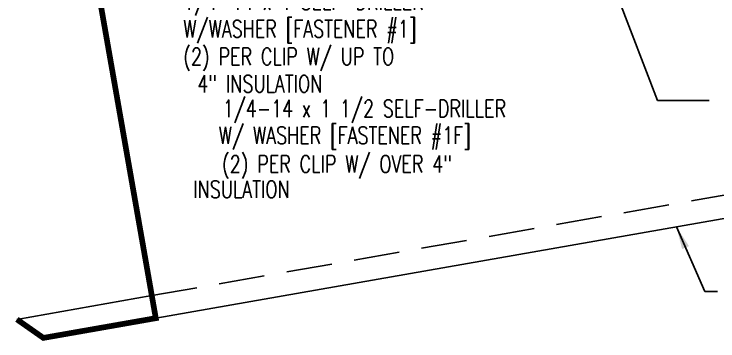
# Model space of a CAD drawing. Extents: x 0.5 to 43.1, y 10.3 to 31.6.
# Drawn here: x 3.78 to 19.2, y 10.3 to 17.47 of the extents above; entities that cross this region are included whole.
import ezdxf
from ezdxf.enums import TextEntityAlignment as Align

# ---------------------------------------------------------------- set-up
doc = ezdxf.new("R2010")
doc.units = 0
doc.header["$LTSCALE"] = 4
doc.header["$MEASUREMENT"] = 0
doc.linetypes.add('HIDDEN', pattern=[0.375, 0.25, -0.125])
doc.layers.get('0').update_dxf_attribs({"linetype": 'CONTINUOUS'})
for name, color, linetype in [('DIM', 7, 'CONTINUOUS'), ('FASTENER', 9, 'CONTINUOUS'), ('STLA', 12, 'CONTINUOUS'), ('TEXT', 2, 'CONTINUOUS')]:
    doc.layers.add(name, color=color, linetype=linetype)
doc.styles.add('TEXT', font='SIMPLEX', dxfattribs={"width": 0.75, "height": 6})
doc.styles.add('TEXT1', font='ROMANS.shx', dxfattribs={"width": 0.75, "height": 0.375})
doc.dimstyles.new('DETAIL$7', dxfattribs={"dimscale": 4, "dimtxt": 0.09375, "dimasz": 0.125, "dimexe": 0.0625, "dimexo": 0.125, "dimgap": 0.0625, "dimtad": 1, "dimdec": 5, "dimzin": 3, "dimdsep": 46, "dimlunit": 4, "dimtxsty": 'TEXT', "dimblk": 'ARCHTICK', "dimcen": 0.0625, "dimclrd": 7, "dimclre": 7, "dimclrt": 2, "dimadec": 0, "dimazin": 0, "dimtfac": 0.666667, "dimtdec": 5, "dimtmove": 0, "dimatfit": 2, "dimfxl": 0, "dimfrac": 2, "dimtolj": 1, "dimtzin": 3, "dimarcsym": 0})

# ---------------------------------------------------------------- blocks, each defined once
blk = doc.blocks.new('_ArchTick')
at = {"color": 0, "const_width": 0.15}
blk.add_lwpolyline([(-0.5, -0.5), (0.5, 0.5)], dxfattribs=at)
blk = doc.blocks.new('FD-F1')
at = {"layer": 'TEXT', "style": 'TEXT1', "width": 0.75}
for s, p in [('1/4-14 x 1 SELF-DRILLER', (0.0047, -0.0408)), ('W/WASHER [FASTENER #1]', (0.0047, -0.1926))]:
    blk.add_text(s, height=0.09375, dxfattribs=at).set_placement(p)
blk.add_attdef('(QUANTITY)', (0.0047, -0.3444), '', height=0.0938, dxfattribs=at)

msp = doc.modelspace()

# ---------------------------------------------------------------- linework, layer by layer
at = {"layer": 'DIM'}
msp.add_line((17.87137, 15.57333), (19.00426, 15.57333), dxfattribs=at)
at = {"layer": 'STLA', "color": 1, "linetype": 'HIDDEN'}
msp.add_line((6.79844, 11.29524), (23.07502, 14.15632), dxfattribs=at)
at = {"layer": 'STLA', "color": 1}
msp.add_line((23.16165, 13.6629), (6.88506, 10.80181), dxfattribs=at)
at = {"layer": 'STLA', "color": 1, "linetype": 'Continuous'}
msp.add_line((3.84379, 10.77555), (6.79844, 11.29524), dxfattribs=at)
at = {"layer": 'STLA', "const_width": 0.125}
msp.add_lwpolyline([(8.61543, 18.65682), (7.96414, 19.11358), (5.50179, 18.68131), (6.88506, 10.80181), (4.42271, 10.36954), (3.84379, 10.77555)], dxfattribs=at)

# ---------------------------------------------------------------- block references
at = {"layer": 'FASTENER', "xscale": 4, "yscale": 4, "zscale": 4}
msp.add_blockref('FD-F1', (7.46856, 17.72448), dxfattribs=at).add_auto_attribs({'(QUANTITY)': '(2) PER CLIP W/ UP TO'})

# ---------------------------------------------------------------- texts
at = {"layer": 'TEXT', "style": 'TEXT1', "width": 0.75}
for s, p in [('4" INSULATION', (10.53204, 15.74983)), ('1/4-14 x 1 1/2 SELF-DRILLER', (14.55888, 15.20906)), ('W/ WASHER [FASTENER #1F]', (13.78778, 14.62193)), ('(2) PER CLIP W/ OVER 4"', (13.37484, 13.99098)), ('INSULATION', (9.81652, 13.43672))]:
    msp.add_text(s, height=0.375, dxfattribs=at).set_placement(p, align=Align.RIGHT)

# ---------------------------------------------------------------- leaders
at = {"layer": 'DIM'}
msp.add_leader([(16.11663, 22.51165), (15.67413, 21.35272), (17.87137, 15.57333)], dimstyle='DETAIL$7', override={"dimgap": 0.0625, "dimtad": 0}, dxfattribs=at)
msp.add_leader([(18.28891, 12.80637), (18.90791, 11.38696), (19.18544, 11.38696)], dimstyle='DETAIL$7', dxfattribs=at)

doc.saveas('drawing.dxf')
